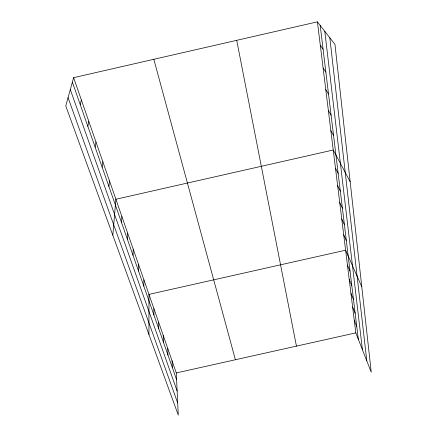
<?xml version="1.0" encoding="UTF-8"?>
<svg xmlns="http://www.w3.org/2000/svg" width="437" height="437" viewBox="0 0 437 437"><rect width="100%" height="100%" fill="white"/><g stroke="black" fill="none" stroke-linecap="round" stroke-linejoin="round"><path stroke-width="0.66" d="M148.941 334.507L148.962 294.385L345.607 250.199L361.798 286.841M143.822 286.191L143.893 279.811M138.518 271.038L138.66 264.756M133.028 255.372L133.252 249.199M127.353 239.165L127.659 233.118M121.481 222.395L121.874 216.473M112.833 235.286L115.887 199.25L333.24 150.006L350.157 181.672M108.895 186.457L109.49 180.858M102.149 167.191L102.853 161.772M95.135 147.171L95.965 141.954M87.848 126.359L88.804 121.36M80.261 104.7L81.358 99.947M73.613 77.666L65.758 105.923L178.285 415.15L176.275 372.936L73.613 77.666L317.415 21.85L334.971 44.421L371.242 372.242L355.816 332.874L317.415 21.85M176.275 372.936L355.816 332.874M320.316 45.35L323.09 49.234M323.101 67.921L325.865 72.089M325.784 89.629L328.531 94.053M328.362 110.517L331.099 115.177M330.847 130.63L333.568 135.503M335.479 168.158L338.172 173.396M337.643 185.687L340.319 191.084M339.735 202.626L342.395 208.17M341.756 219.008L344.4 224.684M343.717 234.855L346.344 240.656M347.442 265.062L350.037 271.071M349.223 279.462L351.796 285.563M350.949 293.424L353.506 299.607M352.621 306.971L355.155 313.225M354.243 320.113L356.761 326.439M68.057 97.642L177.706 403.007M70.302 89.569L177.132 390.995M72.367 82.151L176.603 379.786M153.824 59.301L235.396 359.744M236.717 40.324L296.439 346.12M320.195 25.428L358.318 339.259M324.806 31.355L362.415 349.709M329.82 37.8L366.807 360.918M172.058 360.809L172.336 367.61M167.715 348.316L167.945 355.068M163.241 335.447L163.416 342.144M158.626 322.184L158.746 328.81M153.868 308.5L153.933 315.055"/></g></svg>
